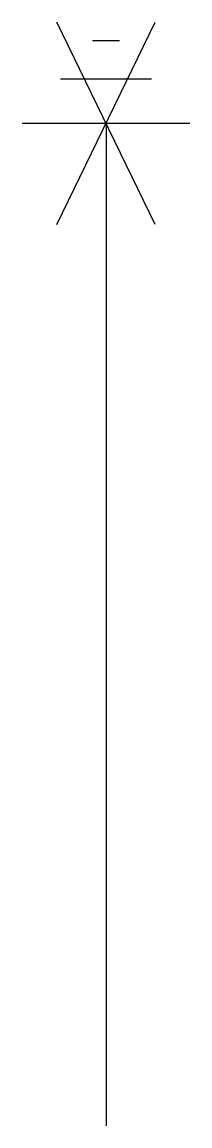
# Model space of a CAD drawing. Header units: millimetres. Extents: x -1.5 to 1.5, y 0 to 19.3.
import ezdxf

# ---------------------------------------------------------------- set-up
doc = ezdxf.new("R2010")
doc.units = ezdxf.units.MM
doc.layers.add('A_EUIPAMENTOS', color=2, linetype='Continuous')
doc.layers.add('MARCAÇÕES', color=1, linetype='Continuous')

# ---------------------------------------------------------------- blocks, each defined once
blk = doc.blocks.new('ATERR')
at = {"lineweight": -3}
for p, q in [((-0.235, 19.024), (0.235, 19.024)), ((-0.8, 18.347), (0.8, 18.347)), ((-1.474, 17.571), (1.474, 17.571)), ((0, 17.571), (0, 0))]:
    blk.add_line(p, q, dxfattribs=at)
blk = doc.blocks.new('xx')
at = {"layer": 'MARCAÇÕES'}
for p, q in [((0.5387, 0.7122), (-0.5387, -0.7122)), ((-0.5387, 0.7122), (0.5387, -0.7122))]:
    blk.add_line(p, q, dxfattribs=at)

msp = doc.modelspace()

# ---------------------------------------------------------------- block references
at = {"xscale": 1.603949967577137, "yscale": -2.489960348014392, "zscale": 1.603949967577137}
msp.add_blockref('xx', (0, 17.571), dxfattribs=at)
at = {"layer": 'A_EUIPAMENTOS'}
msp.add_blockref('ATERR', (0, 0), dxfattribs=at)

doc.saveas('drawing.dxf')
